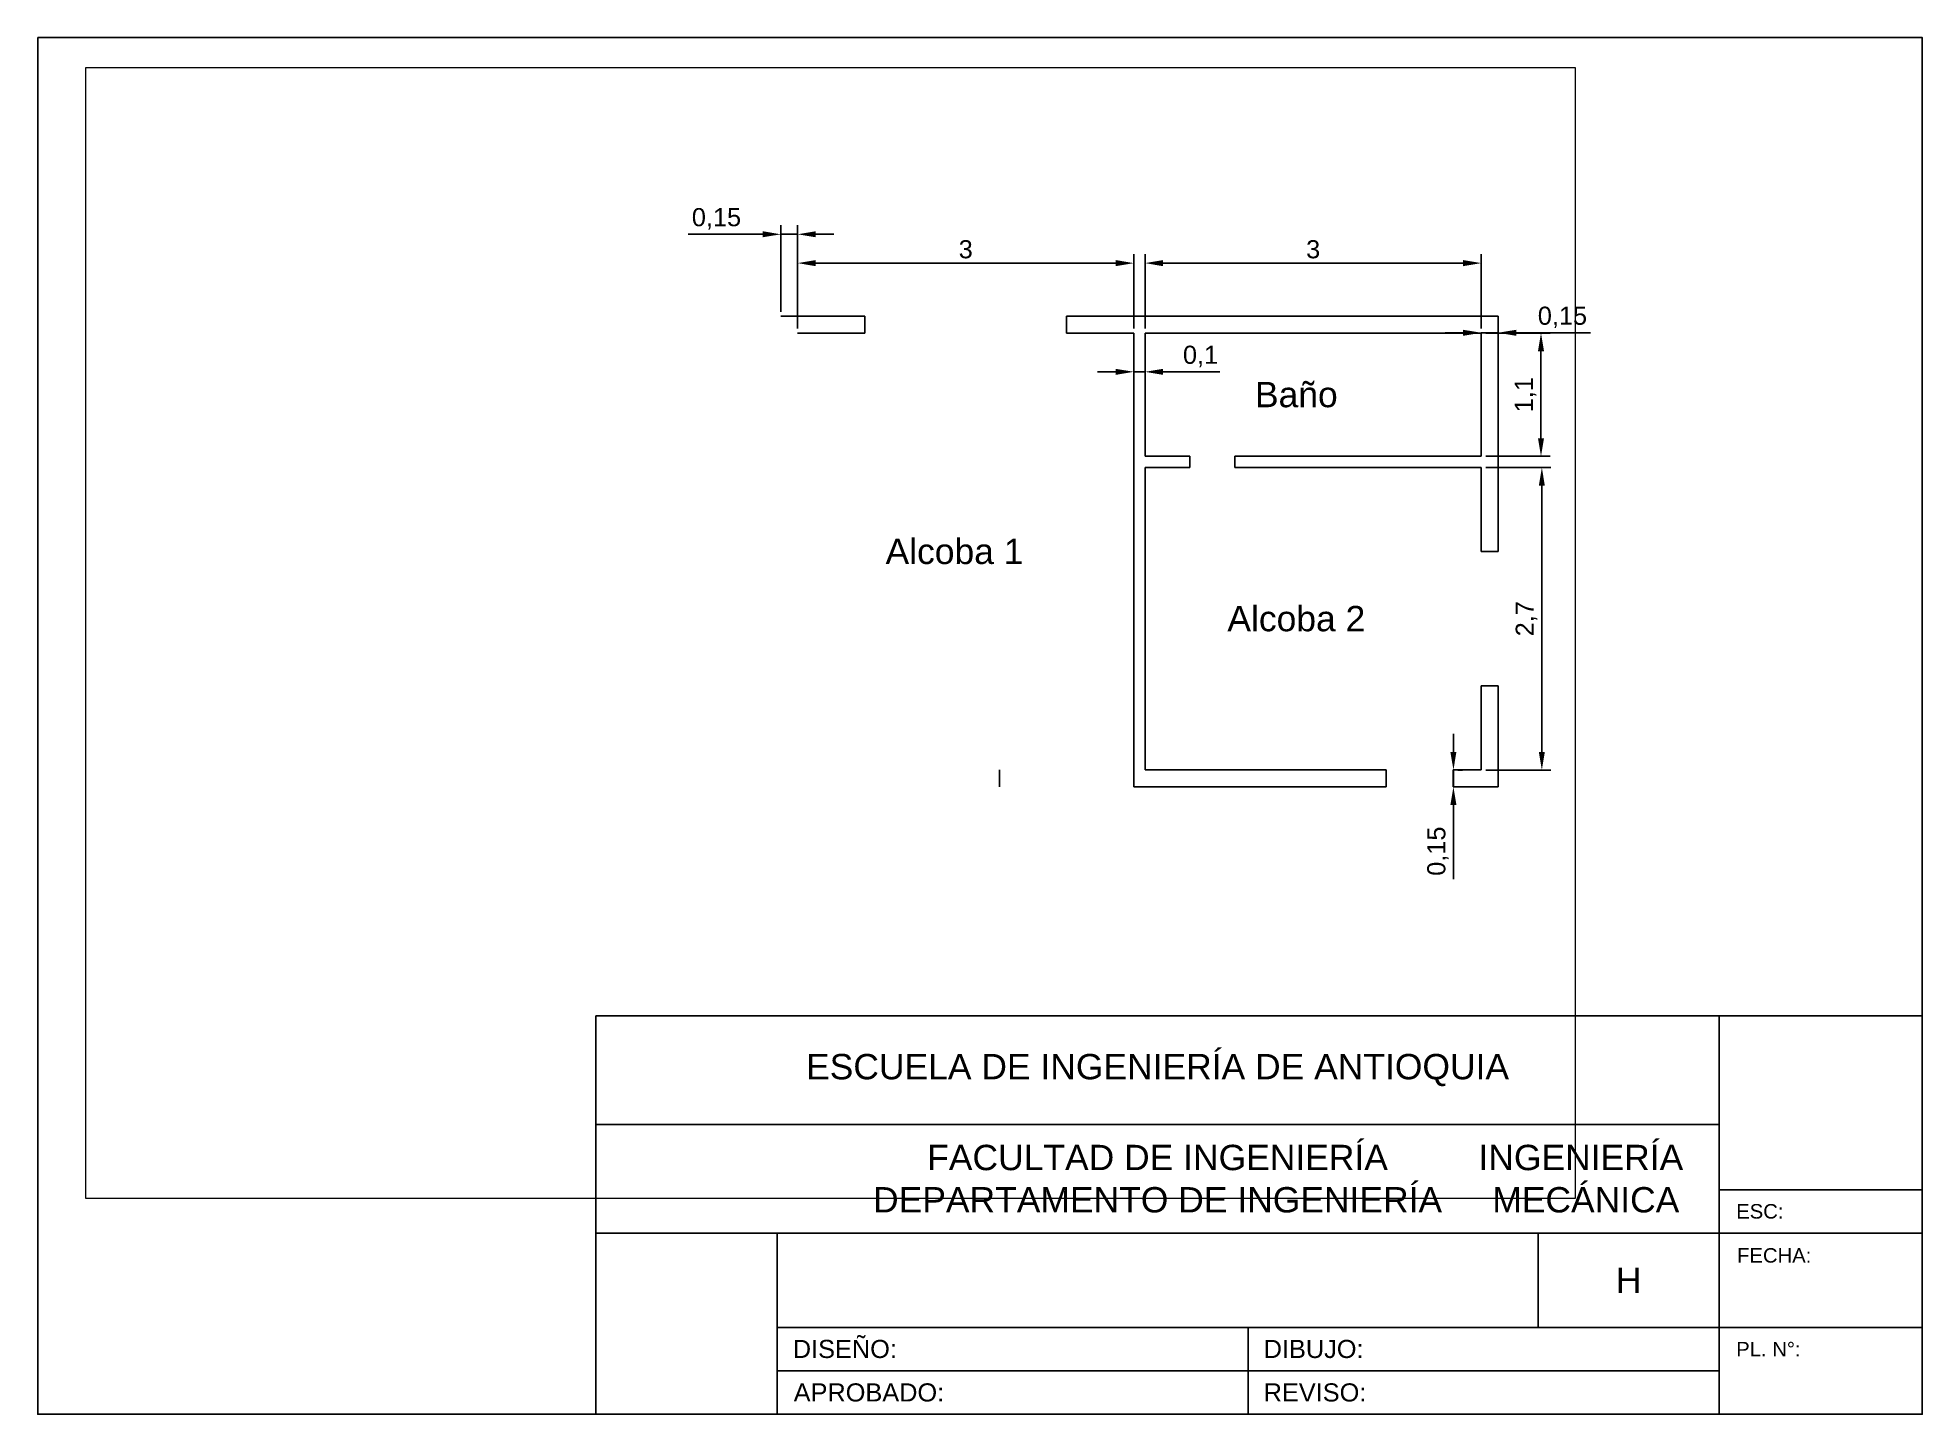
# Paper-space layout 'Presentación1' of a CAD drawing. Header units: metres. Extents: x 19 to 279, y -10 to 180.
# The model-space entities are those that its viewports show. They can reach past a viewport. Long polylines and large blocks are cut down to what shows.
import ezdxf

# ---------------------------------------------------------------- set-up
doc = ezdxf.new("R2010")
doc.units = ezdxf.units.M
for name, color, linetype in [('Cotas', 4, 'Continuous'), ('Muros', 220, 'Continuous'), ('Texto', 2, 'Continuous')]:
    doc.layers.add(name, color=color, linetype=linetype)
doc.styles.get("Standard").update_dxf_attribs({"font": 'arial.ttf'})
doc.dimstyles.new('ISO-25', dxfattribs={"dimtxt": 2.5, "dimasz": 2.5, "dimexe": 1.25, "dimexo": 0.625, "dimtad": 1, "dimtxsty": 'Standard', "dimcen": 2.5, "dimadec": 0, "dimazin": 0, "dimtfac": 1, "dimtmove": 0, "dimatfit": 3, "dimfxl": 1, "dimarcsym": 0})

# ---------------------------------------------------------------- blocks, each defined once
blk = doc.blocks.new('*D3')
at = {"layer": 'Cotas', "color": 0, "lineweight": -2, "transparency": 16777216}
for p, q in [((123.97, 139.51), (123.97, 149.79)), ((126.47, 148.54), (167.85, 148.54)), ((170.35, 139.51), (170.35, 149.79))]:
    blk.add_line(p, q, dxfattribs=at)
at = {"layer": 'Cotas', "color": 0, "transparency": 16777216}
for points in [[(126.47, 148.96), (126.47, 148.12), (123.97, 148.54)], [(167.85, 148.96), (167.85, 148.12), (170.35, 148.54)]]:
    blk.add_solid(points, dxfattribs=at)
at = {"layer": 'Defpoints', "color": 0, "transparency": 16777216}
for p in [(170.35, 148.54), (123.97, 138.88), (170.35, 138.88)]:
    blk.add_point(p, dxfattribs=at)
at = {"layer": 'Cotas', "color": 0, "transparency": 16777216, "insert": (147.16, 150.44), "char_height": 2.5, "attachment_point": 5}
blk.add_mtext('3', dxfattribs=at)
blk = doc.blocks.new('*D4')
at = {"layer": 'Cotas', "color": 0, "lineweight": -2, "transparency": 16777216}
for p, q in [((171.89, 139.51), (171.89, 149.79)), ((174.39, 148.54), (215.78, 148.54)), ((218.28, 139.51), (218.28, 149.79))]:
    blk.add_line(p, q, dxfattribs=at)
at = {"layer": 'Cotas', "color": 0, "transparency": 16777216}
for points in [[(174.39, 148.96), (174.39, 148.12), (171.89, 148.54)], [(215.78, 148.96), (215.78, 148.12), (218.28, 148.54)]]:
    blk.add_solid(points, dxfattribs=at)
at = {"layer": 'Defpoints', "color": 0, "transparency": 16777216}
for p in [(218.28, 148.54), (171.89, 138.88), (218.28, 138.88)]:
    blk.add_point(p, dxfattribs=at)
at = {"layer": 'Cotas', "color": 0, "transparency": 16777216, "insert": (195.09, 150.44), "char_height": 2.5, "attachment_point": 5}
blk.add_mtext('3', dxfattribs=at)
blk = doc.blocks.new('*D5')
at = {"layer": 'Cotas', "color": 0, "lineweight": -2, "transparency": 16777216}
for p, q in [((121.65, 141.83), (121.65, 153.77)), ((123.97, 139.51), (123.97, 153.77)), ((119.15, 152.52), (108.88, 152.52)), ((123.97, 152.52), (121.65, 152.52)), ((126.47, 152.52), (128.97, 152.52))]:
    blk.add_line(p, q, dxfattribs=at)
at = {"layer": 'Cotas', "color": 0, "transparency": 16777216}
for points in [[(119.15, 152.94), (119.15, 152.11), (121.65, 152.52)], [(126.47, 152.94), (126.47, 152.11), (123.97, 152.52)]]:
    blk.add_solid(points, dxfattribs=at)
at = {"layer": 'Defpoints', "color": 0, "transparency": 16777216}
for p in [(121.65, 152.52), (121.65, 141.2), (123.97, 138.88)]:
    blk.add_point(p, dxfattribs=at)
at = {"layer": 'Cotas', "color": 0, "transparency": 16777216, "insert": (112.77, 154.65), "char_height": 2.5, "attachment_point": 5}
blk.add_mtext('0,15', dxfattribs=at)
blk = doc.blocks.new('*D6')
at = {"layer": 'Cotas', "color": 0, "lineweight": -2, "transparency": 16777216}
for p, q in [((167.85, 133.54), (165.35, 133.54)), ((170.35, 133.93), (170.35, 134.79)), ((170.35, 133.54), (171.89, 133.54)), ((171.89, 133.93), (171.89, 134.79)), ((174.39, 133.54), (182.21, 133.54))]:
    blk.add_line(p, q, dxfattribs=at)
at = {"layer": 'Cotas', "color": 0, "transparency": 16777216}
for points in [[(167.85, 133.95), (167.85, 133.12), (170.35, 133.54)], [(174.39, 133.95), (174.39, 133.12), (171.89, 133.54)]]:
    blk.add_solid(points, dxfattribs=at)
at = {"layer": 'Defpoints', "color": 0, "transparency": 16777216}
for p in [(170.35, 133.3), (171.89, 133.54), (171.89, 133.3)]:
    blk.add_point(p, dxfattribs=at)
at = {"layer": 'Cotas', "color": 0, "transparency": 16777216, "insert": (179.55, 135.66), "char_height": 2.5, "attachment_point": 5}
blk.add_mtext('0,1', dxfattribs=at)
blk = doc.blocks.new('*D7')
at = {"layer": 'Cotas', "color": 0, "lineweight": -2, "transparency": 16777216}
for p, q in [((218.9, 138.88), (227.77, 138.88)), ((226.52, 136.38), (226.52, 124.38)), ((218.9, 121.88), (227.77, 121.88))]:
    blk.add_line(p, q, dxfattribs=at)
at = {"layer": 'Cotas', "color": 0, "transparency": 16777216}
for points in [[(226.1, 136.38), (226.94, 136.38), (226.52, 138.88)], [(226.1, 124.38), (226.94, 124.38), (226.52, 121.88)]]:
    blk.add_solid(points, dxfattribs=at)
at = {"layer": 'Defpoints', "color": 0, "transparency": 16777216}
for p in [(218.28, 138.88), (218.28, 121.88), (226.52, 121.88)]:
    blk.add_point(p, dxfattribs=at)
at = {"layer": 'Cotas', "color": 0, "transparency": 16777216, "insert": (224.39, 130.38), "char_height": 2.5, "attachment_point": 5, "rotation": 90}
blk.add_mtext('1,1', dxfattribs=at)
blk = doc.blocks.new('*D8')
at = {"layer": 'Cotas', "color": 0, "lineweight": -2, "transparency": 16777216}
for p, q in [((218.9, 120.33), (227.89, 120.33)), ((226.64, 117.83), (226.64, 81.08)), ((218.9, 78.58), (227.89, 78.58))]:
    blk.add_line(p, q, dxfattribs=at)
at = {"layer": 'Cotas', "color": 0, "transparency": 16777216}
for points in [[(226.22, 117.83), (227.05, 117.83), (226.64, 120.33)], [(226.22, 81.08), (227.05, 81.08), (226.64, 78.58)]]:
    blk.add_solid(points, dxfattribs=at)
at = {"layer": 'Defpoints', "color": 0, "transparency": 16777216}
for p in [(218.28, 120.33), (218.28, 78.58), (226.64, 78.58)]:
    blk.add_point(p, dxfattribs=at)
at = {"layer": 'Cotas', "color": 0, "transparency": 16777216, "insert": (224.51, 99.46), "char_height": 2.5, "attachment_point": 5, "rotation": 90}
blk.add_mtext('2,7', dxfattribs=at)
blk = doc.blocks.new('*D9')
at = {"layer": 'Cotas', "color": 0, "lineweight": -2, "transparency": 16777216}
for p, q in [((215.78, 138.93), (213.28, 138.93)), ((218.28, 139.51), (218.28, 140.18)), ((218.28, 138.93), (220.6, 138.93)), ((220.6, 139.51), (220.6, 140.18)), ((223.1, 138.93), (233.36, 138.93))]:
    blk.add_line(p, q, dxfattribs=at)
at = {"layer": 'Cotas', "color": 0, "transparency": 16777216}
for points in [[(215.78, 139.34), (215.78, 138.51), (218.28, 138.93)], [(223.1, 139.34), (223.1, 138.51), (220.6, 138.93)]]:
    blk.add_solid(points, dxfattribs=at)
at = {"layer": 'Defpoints', "color": 0, "transparency": 16777216}
for p in [(218.28, 138.88), (220.6, 138.93), (220.6, 138.88)]:
    blk.add_point(p, dxfattribs=at)
at = {"layer": 'Cotas', "color": 0, "transparency": 16777216, "insert": (229.48, 141.05), "char_height": 2.5, "attachment_point": 5}
blk.add_mtext('0,15', dxfattribs=at)
blk = doc.blocks.new('*D10')
at = {"layer": 'Cotas', "color": 0, "lineweight": -2, "transparency": 16777216}
for p, q in [((214.44, 81.08), (214.44, 83.58)), ((214.44, 78.58), (214.44, 76.27)), ((215.04, 78.58), (215.69, 78.58)), ((215.04, 76.27), (215.69, 76.27)), ((214.44, 73.77), (214.44, 63.5))]:
    blk.add_line(p, q, dxfattribs=at)
at = {"layer": 'Cotas', "color": 0, "transparency": 16777216}
for points in [[(214.02, 81.08), (214.85, 81.08), (214.44, 78.58)], [(214.02, 73.77), (214.85, 73.77), (214.44, 76.27)]]:
    blk.add_solid(points, dxfattribs=at)
at = {"layer": 'Defpoints', "color": 0, "transparency": 16777216}
for p in [(214.41, 78.58), (214.41, 76.27), (214.44, 76.27)]:
    blk.add_point(p, dxfattribs=at)
at = {"layer": 'Cotas', "color": 0, "transparency": 16777216, "insert": (212.31, 67.38), "char_height": 2.5, "attachment_point": 5, "rotation": 90}
blk.add_mtext('0,15', dxfattribs=at)
blk = doc.blocks.new('CAJETIN')
for p, q in [((213.45, 113.92), (213.45, 128.92)), ((58.45, 113.92), (213.45, 113.92)), ((213.45, 98.92), (213.45, 113.92)), ((241.45, 104.92), (213.45, 104.92)), ((58.45, 98.92), (213.45, 98.92)), ((83.45, 73.92), (83.45, 98.92)), ((188.45, 85.92), (188.45, 98.92)), ((241.45, 98.92), (213.45, 98.92)), ((213.45, 85.92), (213.45, 98.92)), ((148.45, 85.92), (83.45, 85.92)), ((148.45, 73.92), (148.45, 85.92)), ((148.45, 85.92), (213.45, 85.92)), ((241.45, 85.92), (213.45, 85.92)), ((213.45, 85.92), (213.45, 73.92)), ((148.45, 79.92), (83.45, 79.92)), ((148.45, 79.92), (213.45, 79.92))]:
    blk.add_line(p, q)
blk.add_lwpolyline([(58.45, 128.92), (241.45, 128.92), (241.45, 73.92), (58.45, 73.92)], close=True)
for s, width, insert, char_height, attachment_point in [('ESCUELA DE INGENIERÍA DE ANTIOQUIA', 155, (135.95, 121.42), 3.5, 5), ('{\\H1.4x;FACULTAD DE INGENIERÍA\\PDEPARTAMENTO DE INGENIERÍA   }                                                 \\P', 155, (135.95, 106.42), 2.5, 5), ('\\pi-101.5,l101.5;INGENIERÍA\\P MECÁNICA', 155, (194.35, 106.42), 3.5, 5), ('ESC:', 28, (215.78, 101.92), 2, 4), ('FECHA:', 28, (215.9, 96.85), 2, 1), ('H', 25, (200.95, 92.42), 3.5, 5), ('DISEÑO:', 65, (85.63, 82.92), 2.5, 4), ('DIBUJO:', 65, (150.59, 82.92), 2.5, 4), ('PL. N°:', 28, (215.78, 83.91), 2, 1), ('APROBADO:', 65, (85.75, 76.92), 2.5, 4), ('REVISO:', 65, (150.59, 76.92), 2.5, 4)]:
    blk.add_mtext_dynamic_manual_height_columns(s, width=width, gutter_width=12.5, heights=[0], dxfattribs=dict(insert=insert, char_height=char_height, attachment_point=attachment_point))
blk = doc.blocks.new('CAJETIN1')
blk.add_blockref('CAJETIN', (-11.66, 18.56))
blk = doc.blocks.new('MARGENES')
blk.add_lwpolyline([(11.41, 165.34), (271.41, 165.34), (271.41, -24.66), (11.41, -24.66)], close=True)

msp = doc.modelspace()

# ---------------------------------------------------------------- linework, layer by layer
at = {"layer": 'Muros'}
for p, q in [((0, 0), (0.75, 0)), ((0.75, -0.15), (0.75, 0)), ((2.55, 0), (2.55, -0.15)), ((2.55, 0), (6.4, 0)), ((6.4, 0), (6.4, -2.1)), ((0.15, -0.15), (0.75, -0.15)), ((2.55, -0.15), (3.15, -0.15)), ((3.15, -0.15), (3.15, -4.2)), ((3.25, -0.15), (6.25, -0.15)), ((3.25, -0.15), (3.25, -1.25)), ((6.25, -0.15), (6.25, -1.25)), ((3.25, -1.25), (3.65, -1.25)), ((3.65, -1.25), (3.65, -1.35)), ((4.05, -1.35), (4.05, -1.25)), ((4.05, -1.25), (6.25, -1.25)), ((3.65, -1.35), (3.25, -1.35)), ((3.25, -1.35), (3.25, -4.05)), ((4.05, -1.35), (6.25, -1.35)), ((6.25, -1.35), (6.25, -2.1)), ((6.4, -2.1), (6.25, -2.1)), ((6.4, -3.3), (6.25, -3.3)), ((6.25, -3.3), (6.25, -4.05)), ((6.4, -3.3), (6.4, -4.2)), ((1.95, -4.2), (1.95, -4.05)), ((5.4, -4.2), (3.15, -4.2)), ((5.4, -4.05), (3.25, -4.05)), ((5.4, -4.2), (5.4, -4.05)), ((6.25, -4.05), (6, -4.05)), ((6, -4.2), (6, -4.05)), ((6.4, -4.2), (6, -4.2))]:
    msp.add_line(p, q, dxfattribs=at)

psp = doc.layouts.new('Presentación1')

# ---------------------------------------------------------------- block references
for name, p in [('MARGENES', (7.715, 14.32)), ('CAJETIN1', (49.332, -102.818))]:
    psp.add_blockref(name, p)

# ---------------------------------------------------------------- texts
at = {"layer": 'Texto', "char_height": 3.5, "attachment_point": 5}
for s, width, insert in [('Baño', 51.02122, (192.767, 130.379)), ('Alcoba 1', 43.29073, (145.611, 108.734)), ('Alcoba 2', 51.02122, (192.767, 99.457))]:
    psp.add_mtext_dynamic_manual_height_columns(s, width=width, gutter_width=12.5, heights=[0], dxfattribs=dict(at, insert=insert))

# ---------------------------------------------------------------- dimensions: what is measured, and where the dimension line sits
at = {"layer": 'Cotas'}
for base, p1, p2, picture, middle in [((121.646, 152.524), (123.966, 138.882), (121.646, 141.202), '*D5', (112.765, 154.652)), ((170.349, 148.539), (123.966, 138.882), (170.349, 138.882), '*D3', (147.157, 150.441)), ((218.278, 148.539), (171.895, 138.882), (218.278, 138.882), '*D4', (195.086, 150.441)), ((220.597, 138.927), (218.278, 138.882), (220.597, 138.882), '*D9', (229.478, 141.055)), ((171.895, 133.535), (170.349, 133.301), (171.895, 133.301), '*D6', (179.554, 135.663))]:
    dim = psp.add_linear_dim(base=base, p1=p1, p2=p2, dimstyle='ISO-25', override={"dimlfac": -0.064679}, dxfattribs=at)
    dim.commit()
    dim.dimension.update_dxf_attribs({"geometry": picture, "text_midpoint": middle})
for base, p1, p2, picture, middle in [((226.52, 121.875), (218.278, 138.882), (218.278, 121.875), '*D7', (224.393, 130.379)), ((226.637, 78.585), (218.278, 120.329), (218.278, 78.585), '*D8', (224.51, 99.457)), ((214.437, 76.265), (214.412, 78.585), (214.412, 76.265), '*D10', (212.309, 67.384))]:
    dim = psp.add_linear_dim(base=base, p1=p1, p2=p2, angle=90, dimstyle='ISO-25', override={"dimlfac": -0.064679}, dxfattribs=at)
    dim.commit()
    dim.dimension.update_dxf_attribs({"geometry": picture, "text_midpoint": middle})

# ---------------------------------------------------------------- viewports
at = {"layer": 'Texto', "color": 0}
psp.add_viewport(center=(128.5, 97.5), size=(205.6, 156), view_center_point=(0.443, -2.827), view_height=10.08992, dxfattribs=at)

doc.saveas('drawing.dxf')
